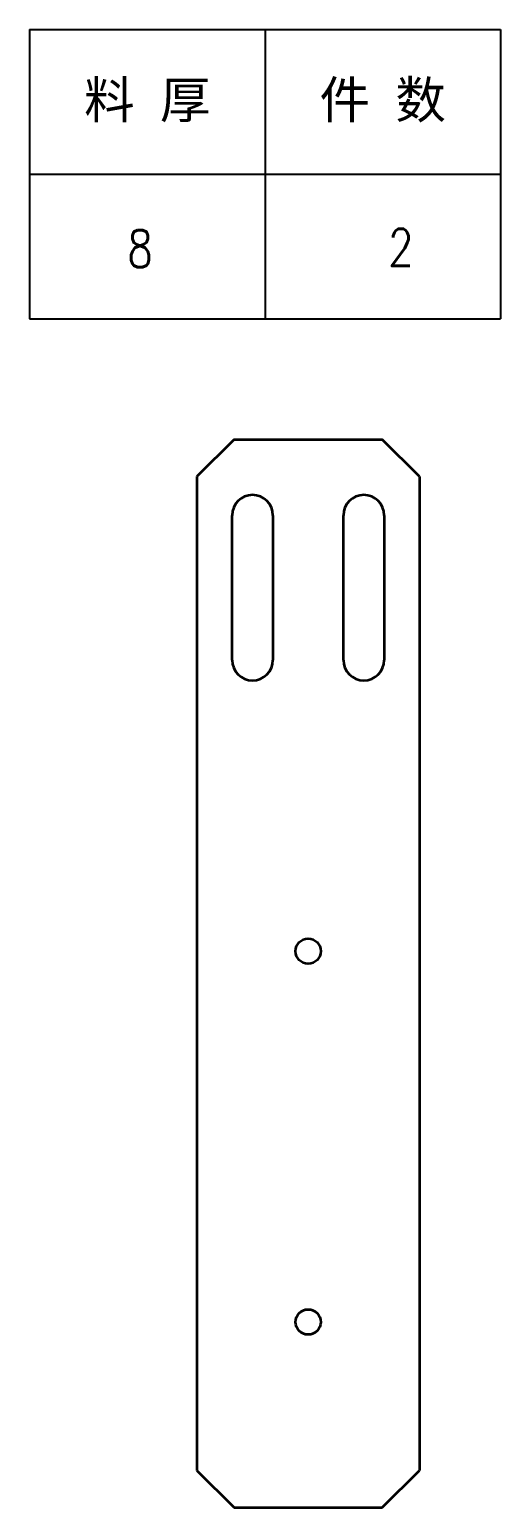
# Model space of a CAD drawing. Header units: millimetres. Extents: x 1201 to 11615, y -7347 to 2683.
# Drawn here: x 1740.9 to 1867.9, y 2284.5 to 2683 of the extents above; entities that cross this region are included whole.
import ezdxf
from ezdxf.enums import TextEntityAlignment as Align

# ---------------------------------------------------------------- set-up
doc = ezdxf.new("R2010")
doc.units = ezdxf.units.MM
doc.layers.add('DRAWING', color=7, linetype='Continuous', lineweight=35)
doc.styles.add('DIM', font='romans.shx', dxfattribs={"width": 0.8, "bigfont": 'bigfont.shx'})
doc.styles.get("Standard").update_dxf_attribs({"font": 'arial.ttf'})

# ---------------------------------------------------------------- blocks, each defined once
blk = doc.blocks.new('*T31')
at = {"color": 0, "linetype": 'ByBlock', "lineweight": -2, "transparency": 16777216}
for p, q in [((0, 0), (127, 0)), ((0, 0), (0, -78)), ((63.5, 0), (63.5, -78)), ((127, 0), (127, -78)), ((0, -39), (127, -39)), ((0, -78), (127, -78))]:
    blk.add_line(p, q, dxfattribs=at)
at = {"color": 0, "transparency": 16777216, "char_height": 10, "width": 60.5, "attachment_point": 5}
for s, insert in [('{\\fSimSun|b0|i0|c134|p2;料 厚}', (31.75, -19.5)), ('{\\fSimSun|b0|i0|c134|p2;件 数}', (95.25, -19.5))]:
    blk.add_mtext(s, dxfattribs=dict(at, insert=insert))
blk = doc.blocks.new('拆图参数')
blk.add_blockref('*T31', (-63.5, 78))
at = {"style": 'DIM', "width": 0.8}
blk.add_attdef('6', text='', height=10, dxfattribs=at).set_placement((-37.13, 18.91), align=Align.MIDDLE_LEFT)
blk.add_attdef('1', text='', height=10, dxfattribs=at).set_placement((36.65, 19.27), align=Align.MIDDLE_CENTER)

msp = doc.modelspace()

# ---------------------------------------------------------------- linework, layer by layer
at = {"layer": 'DRAWING', "lineweight": 35, "ltscale": 0.353553}
for p, q in [((1796.017, 2572.53), (1786.017, 2562.53)), ((1846.017, 2562.53), (1836.017, 2572.53)), ((1786.017, 2294.53), (1796.017, 2284.53)), ((1836.017, 2284.53), (1846.017, 2294.53))]:
    msp.add_line(p, q, dxfattribs=at)
at = {"layer": 'DRAWING', "lineweight": 35}
for p, q in [((1796.017, 2572.53), (1836.017, 2572.53)), ((1786.017, 2562.53), (1786.017, 2294.53)), ((1846.017, 2562.53), (1846.017, 2294.53)), ((1795.517, 2513.03), (1795.517, 2552.03)), ((1806.517, 2552.03), (1806.517, 2513.03)), ((1825.517, 2513.03), (1825.517, 2552.03)), ((1836.517, 2552.03), (1836.517, 2513.03)), ((1796.017, 2284.53), (1836.017, 2284.53))]:
    msp.add_line(p, q, dxfattribs=at)
for centre in [(1816.017, 2434.53), (1816.017, 2334.53)]:
    msp.add_circle(centre, 3.4, dxfattribs=at)
for centre, start, end in [((1801.017, 2552.03), 0, 180), ((1831.017, 2552.03), 0, 180), ((1801.017, 2513.03), 180, 0), ((1831.017, 2513.03), 180, 0)]:
    msp.add_arc(centre, 5.5, start, end, dxfattribs=at)

# ---------------------------------------------------------------- block references
msp.add_blockref('拆图参数', (1804.377, 2605.03)).add_auto_attribs({'1': '2', '6': '8'})

doc.saveas('drawing.dxf')
